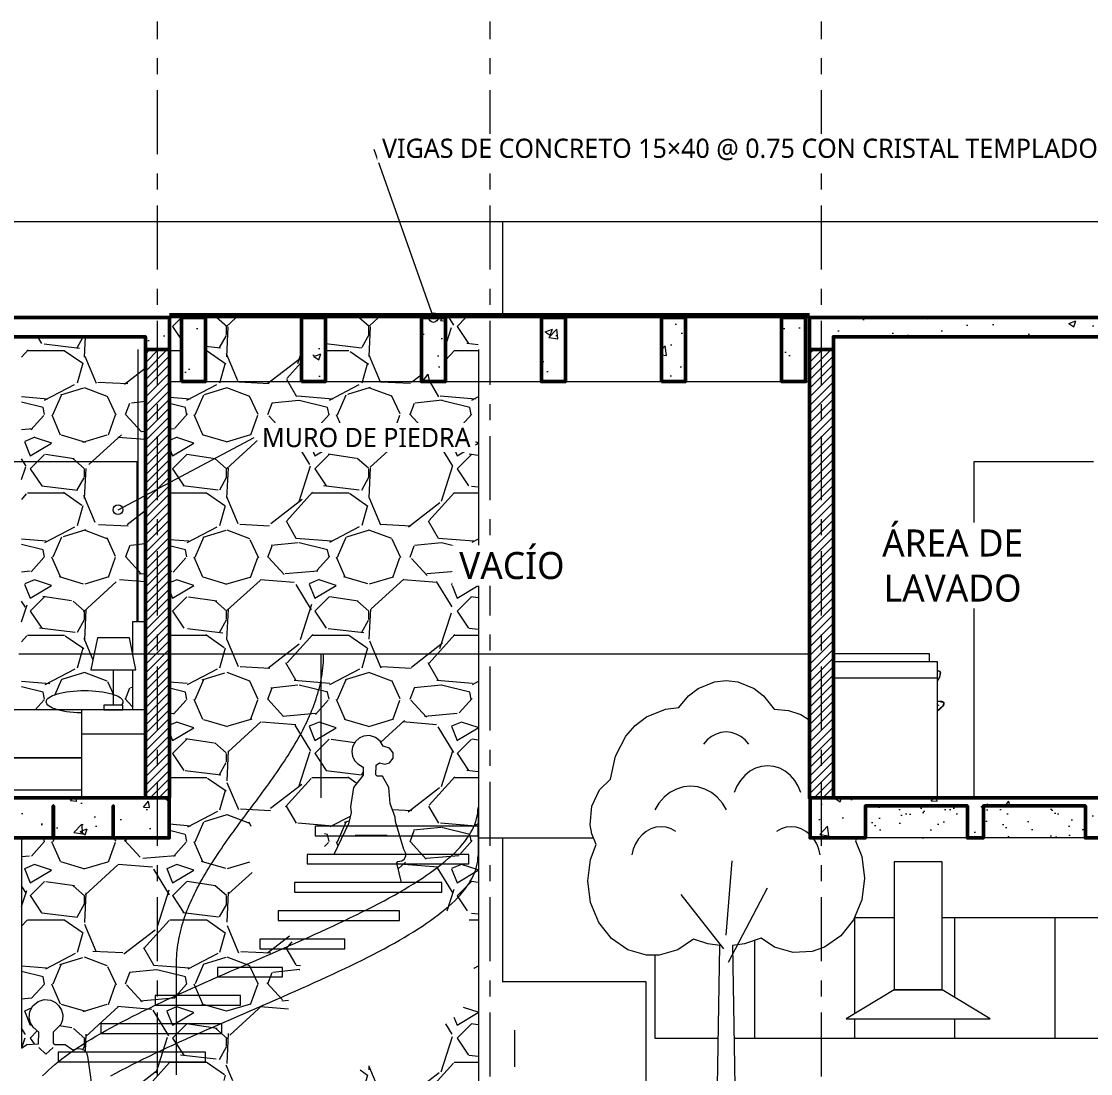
# Model space of a CAD drawing. Header units: metres. Extents: x 28.9 to 123.7, y -14.9 to 30.2.
# Drawn here: x 49.4 to 56.08, y -11.22 to -4.65 of the extents above; entities that cross this region are included whole.
import ezdxf

# ---------------------------------------------------------------- set-up
doc = ezdxf.new("R2010")
doc.units = ezdxf.units.M
doc.linetypes.add('EJE', pattern=[0.6, 0.4, -0.08, 0, -0.12])
for name, color, linetype, lineweight in [('003_EjesHorizontales', 8, 'EJE', 9), ('005_Escalera', 7, 'Continuous', 18), ('007_Textos', 7, 'Continuous', 18), ('012_Ventanas', 5, 'Continuous', 40), ('013_Cortes', 7, 'Continuous', 50), ('014_Achurados', 8, 'Continuous', 5), ('015_Proyeccion', 8, 'Continuous', 13), ('019_Entourage', 8, 'Continuous', 13), ('020_Barandales', 8, 'Continuous', 18), ('021_Muebles_Corte', 8, 'Continuous', 13)]:
    doc.layers.add(name, color=color, linetype=linetype, lineweight=lineweight)
doc.styles.add('OpenSans', font='OpenSans-Regular.ttf')

msp = doc.modelspace()

# ---------------------------------------------------------------- hatches: boundary and pattern name
at = {"layer": '014_Achurados'}
h = msp.add_hatch(dxfattribs=at)
h.set_pattern_fill('AR-CONC', scale=0.0025)
h.paths.add_polyline_path([(44.219, -6.7), (44.219, -6.5), (50.3208, -6.5), (50.3208, -6.7), (50.1708, -6.7), (50.1708, -6.62), (45.3714, -6.62), (45.3714, -6.7), (45.2214, -6.7), (45.2214, -6.62), (44.369, -6.62), (44.369, -6.7)])
h = msp.add_hatch(dxfattribs=at)
h.set_pattern_fill('GRAVEL', scale=0.035)
h.paths.add_polyline_path([(52.25, -6.5), (52.25, -11.65), (52.1486, -11.65), (52.1604, -11.5914), (52.1565, -11.5439), (52.1428, -11.5344), (52.121, -11.5485), (52.0828, -11.6015), (52.0602, -11.65), (51.998, -11.65), (51.9925, -11.557), (51.9759, -11.4778), (51.9607, -11.4461), (51.9446, -11.4415), (51.9241, -11.4778), (51.9075, -11.557), (51.899, -11.641), (51.8874, -11.6344), (51.8772, -11.6456), (51.8765, -11.65), (51.8423, -11.65), (51.8009, -11.5682), (51.7642, -11.5229), (51.7448, -11.5162), (51.7342, -11.5338), (51.7325, -11.5583), (51.7423, -11.6338), (51.7465, -11.65), (50.93, -11.65), (50.93, -11.88), (50.6293, -11.88), (50.7334, -11.7093), (50.8613, -11.5276), (51.3934, -11.2482), (51.5001, -11.2041), (51.6018, -11.16), (51.6979, -11.1158), (51.7877, -11.0717), (51.8705, -11.0276), (51.9458, -10.9835), (52.0129, -10.9394), (52.0714, -10.8953), (52.1209, -10.8511), (52.161, -10.807), (52.1915, -10.7629), (52.212, -10.7188), (52.2225, -10.6747), (52.2229, -10.3824), (52.1934, -10.3824), (52.1934, -10.2059), (52.0177, -10.2059), (52.0177, -10.0294), (51.7725, -10.0294), (51.7433, -9.9075), (51.7482, -9.8985), (51.7726, -9.8942), (51.7891, -9.8821), (51.7979, -9.8637), (51.7979, -9.8469), (51.7858, -9.8234), (51.7331, -9.6479), (51.7313, -9.6212), (51.7003, -9.5357), (51.6918, -9.4353), (51.6518, -9.3653), (51.6198, -9.3651), (51.6118, -9.3563), (51.6138, -9.2963), (51.6337, -9.2822), (51.667, -9.2903), (51.6975, -9.2809), (51.7193, -9.2515), (51.7195, -9.2196), (51.6975, -9.1897), (51.6575, -9.1778), (51.6389, -9.1467), (51.6091, -9.1222), (51.5718, -9.1108), (51.533, -9.1145), (51.5064, -9.127), (51.4843, -9.1471), (51.4662, -9.181), (51.4618, -9.21), (51.4662, -9.2396), (51.4788, -9.266), (51.4985, -9.2877), (51.5309, -9.3087), (51.5314, -9.3581), (51.4718, -9.4353), (51.4518, -9.5553), (51.4566, -9.5913), (51.4395, -9.6613), (51.3487, -9.8529), (51.2913, -9.8529), (51.2913, -9.6765), (50.824, -9.6765), (50.824, -9.9446), (50.9408, -10.121), (51.0443, -10.2975), (51.1224, -10.474), (51.1435, -10.5588), (51.1359, -10.5588), (51.1359, -10.7353), (51.0649, -10.7353), (51.0649, -10.9118), (50.9664, -10.9118), (50.9664, -11.0882), (50.8515, -11.0882), (50.8515, -11.2647), (50.4617, -11.2647), (50.4617, -11.4412), (50.031, -11.4412), (50.031, -11.6176), (49.9051, -11.6176), (49.9104, -11.5914), (49.9065, -11.5439), (49.8928, -11.5344), (49.871, -11.5485), (49.8451, -11.5844), (49.8411, -11.4332), (49.8495, -11.3925), (49.8095, -11.1125), (49.8022, -11.0917), (49.788, -11.076), (49.7686, -11.0667), (49.7472, -11.0656), (49.7182, -11.0745), (49.67, -11.04), (49.6058, -11.0399), (49.5959, -11.0326), (49.5956, -10.9634), (49.6425, -10.9147), (49.6529, -10.8858), (49.6545, -10.855), (49.6471, -10.8251), (49.6313, -10.7986), (49.6086, -10.7779), (49.5808, -10.7646), (49.5394, -10.7605), (49.5003, -10.7725), (49.4687, -10.7986), (49.4494, -10.8348), (49.4455, -10.875), (49.4531, -10.9054), (49.469, -10.9318), (49.5045, -10.9638), (49.5023, -11.0356), (49.43, -11.04), (49.398, -11.0629), (49.398, -9.751), (50.32, -9.751), (50.321, -9.7503), (50.321, -9.501), (50.3218, -9.5), (50.3218, -6.5), (50.395, -6.5), (50.395, -6.9), (50.396, -6.901), (50.546, -6.901), (50.5469, -6.9004), (50.547, -6.5), (51.145, -6.5), (51.145, -6.9), (51.146, -6.901), (51.296, -6.901), (51.2969, -6.9004), (51.297, -6.5), (51.895, -6.5), (51.895, -6.9), (51.896, -6.901), (52.046, -6.901), (52.0469, -6.9004), (52.047, -6.5)])
h = msp.add_hatch(dxfattribs=at)
h.set_pattern_fill('AR-CONC', scale=0.0025)
h.paths.add_polyline_path([(50.396, -6.9), (50.396, -6.5), (50.546, -6.5), (50.546, -6.9)])
h = msp.add_hatch(dxfattribs=at)
h.set_pattern_fill('AR-CONC', scale=0.0025)
h.paths.add_polyline_path([(51.146, -6.9), (51.146, -6.5), (51.296, -6.5), (51.296, -6.9)])
h = msp.add_hatch(dxfattribs=at)
h.set_pattern_fill('AR-CONC', scale=0.0025)
h.paths.add_polyline_path([(51.896, -6.5), (52.046, -6.5), (52.046, -6.9), (51.896, -6.9)])
h = msp.add_hatch(dxfattribs=at)
h.set_pattern_fill('AR-CONC', scale=0.0025)
h.paths.add_polyline_path([(52.646, -6.5), (52.796, -6.5), (52.796, -6.9), (52.646, -6.9)])
h = msp.add_hatch(dxfattribs=at)
h.set_pattern_fill('AR-CONC', scale=0.0025)
h.paths.add_polyline_path([(53.396, -6.9), (53.396, -6.5), (53.546, -6.5), (53.546, -6.9)])
h = msp.add_hatch(dxfattribs=at)
h.set_pattern_fill('AR-CONC', scale=0.0025)
h.paths.add_polyline_path([(54.146, -6.5), (54.296, -6.5), (54.296, -6.9), (54.146, -6.9)])
h = msp.add_hatch(dxfattribs=at)
h.set_pattern_fill('AR-CONC', scale=0.0025)
h.paths.add_polyline_path([(54.3208, -6.5), (61.8973, -6.5), (61.8973, -6.7), (61.7473, -6.7), (61.7473, -6.62), (57.8973, -6.62), (57.8973, -6.7), (57.7473, -6.7), (57.7473, -6.62), (56.2956, -6.62), (56.2956, -6.7), (56.1453, -6.7), (56.1453, -6.62), (54.4706, -6.62), (54.4706, -6.7), (54.3208, -6.7)])
h = msp.add_hatch(dxfattribs=at)
h.set_pattern_fill('GRAVEL', scale=0.035)
h.paths.add_polyline_path([(49.398, -6.621), (50.1698, -6.621), (50.1698, -8.4), (50.091, -8.4), (50.091, -8.6), (50.071, -8.5), (49.871, -8.5), (49.831, -8.7), (50.091, -8.7), (50.091, -8.95), (50.031, -8.95), (50.031, -8.92), (50.0209, -8.92), (50.0264, -8.9137), (50.0298, -8.9069), (50.031, -8.9), (50.0298, -8.8931), (50.0264, -8.8863), (50.0207, -8.8797), (50.0127, -8.8732), (50.0027, -8.867), (49.9906, -8.8611), (49.9765, -8.8556), (49.9607, -8.8505), (49.9243, -8.8418), (49.9041, -8.8383), (49.8607, -8.833), (49.8145, -8.8303), (49.791, -8.83), (49.7675, -8.8303), (49.7213, -8.833), (49.6992, -8.8353), (49.6577, -8.8418), (49.6213, -8.8505), (49.6055, -8.8556), (49.5914, -8.8611), (49.5793, -8.867), (49.5693, -8.8732), (49.5613, -8.8797), (49.5556, -8.8863), (49.5522, -8.8931), (49.551, -8.9), (49.5522, -8.9069), (49.5556, -8.9137), (49.5613, -8.9203), (49.5693, -8.9268), (49.5793, -8.933), (49.5914, -8.9389), (49.6055, -8.9444), (49.6232, -8.95), (49.398, -8.95)])
h = msp.add_hatch(dxfattribs=at)
h.set_pattern_fill('ANSI31', scale=0.012)
h.paths.add_polyline_path([(50.3208, -9.5), (50.1708, -9.5), (50.1708, -6.7), (50.3208, -6.7)])
h = msp.add_hatch(dxfattribs=at)
h.set_pattern_fill('ANSI31', scale=0.012)
h.paths.add_polyline_path([(54.4706, -9.5), (54.3208, -9.5), (54.3208, -6.7), (54.4706, -6.7)])
h = msp.add_hatch(dxfattribs=at)
h.set_pattern_fill('GRAVEL', scale=0.035)
h.paths.add_polyline_path([(49.398, -9.45), (49.771, -9.45), (49.771, -9.499), (49.398, -9.499)])
h = msp.add_hatch(dxfattribs=at)
h.set_pattern_fill('AR-CONC', scale=0.0025)
h.paths.add_polyline_path([(46.1299, -9.75), (46.1299, -9.55), (45.5714, -9.55), (45.5714, -9.75), (45.0214, -9.75), (45.0214, -9.55), (44.5693, -9.55), (44.5693, -9.75), (44.225, -9.75), (44.225, -9.5), (50.32, -9.5), (50.32, -9.75), (49.9708, -9.75), (49.9708, -9.55), (49.9698, -9.55), (49.9698, -9.75), (49.5968, -9.75), (49.5968, -9.55), (49.5958, -9.55), (49.5958, -9.75), (49.0458, -9.75), (49.0458, -9.55), (48.0958, -9.55), (48.0958, -9.75), (47.4458, -9.75), (47.4458, -9.55), (46.8873, -9.55), (46.8873, -9.75), (46.7873, -9.75), (46.7873, -9.55), (46.2299, -9.55), (46.2299, -9.75)])
h = msp.add_hatch(dxfattribs=at)
h.set_pattern_fill('AR-CONC', scale=0.0025)
h.paths.add_polyline_path([(55.3079, -9.75), (55.3079, -9.55), (54.6706, -9.55), (54.6706, -9.75), (54.325, -9.75), (54.325, -9.5), (63.895, -9.5), (63.895, -9.75), (63.5458, -9.75), (63.5458, -9.55), (62.8716, -9.55), (62.8716, -9.75), (62.7716, -9.75), (62.7716, -9.55), (62.0973, -9.55), (62.0973, -9.75), (61.5473, -9.75), (61.5473, -9.55), (60.9367, -9.55), (60.9367, -9.75), (60.8367, -9.75), (60.8367, -9.55), (60.2271, -9.55), (60.2271, -9.75), (60.1271, -9.75), (60.1271, -9.55), (59.5175, -9.55), (59.5175, -9.75), (59.4175, -9.75), (59.4175, -9.55), (58.8079, -9.55), (58.8079, -9.75), (58.7079, -9.75), (58.7079, -9.55), (58.0973, -9.55), (58.0973, -9.75), (57.5473, -9.75), (57.5473, -9.55), (56.5956, -9.55), (56.5956, -9.75), (56.0453, -9.75), (56.0453, -9.55), (55.4079, -9.55), (55.4079, -9.75)])
h = msp.add_hatch(dxfattribs=at)
h.set_pattern_fill('AR-SAND', scale=0.004)
h.paths.add_polyline_path([(54.6716, -9.75), (54.6716, -9.55), (55.3079, -9.55), (55.3079, -9.75)])
h = msp.add_hatch(dxfattribs=at)
h.set_pattern_fill('AR-SAND', scale=0.004)
h.paths.add_polyline_path([(55.4079, -9.75), (55.4079, -9.55), (56.0443, -9.55), (56.0443, -9.75)])

# ---------------------------------------------------------------- linework, layer by layer
at = {"layer": '003_EjesHorizontales'}
for p, q in [((50.246, -13.4), (50.246, -4.65)), ((52.325, -13.4), (52.325, -4.65)), ((54.396, -13.4), (54.396, -4.65))]:
    msp.add_line(p, q, dxfattribs=at)
at = {"layer": '005_Escalera'}
msp.add_line((52.25, -9.56), (52.25, -9.86), dxfattribs=at)
for points in [[(49.5288, -11.2365), (49.5462, -11.2188), (49.5647, -11.2012), (49.5842, -11.1835), (49.6047, -11.1659), (49.6262, -11.1482), (49.6487, -11.1306), (49.6722, -11.1129), (49.6965, -11.0953), (49.7218, -11.0776), (49.7481, -11.06), (49.7751, -11.0424), (49.8031, -11.0247), (49.8319, -11.0071), (49.8615, -10.9894), (49.8918, -10.9718), (49.923, -10.9541), (49.9548, -10.9365), (49.9874, -10.9188), (50.0207, -10.9012), (50.0546, -10.8835), (50.0891, -10.8659), (50.1243, -10.8482), (50.16, -10.8306), (50.1963, -10.8129), (50.233, -10.7953), (50.2703, -10.7776), (50.308, -10.76), (50.3461, -10.7424), (50.3847, -10.7247), (50.4235, -10.7071), (50.4627, -10.6894), (50.5022, -10.6718), (50.542, -10.6541), (50.582, -10.6365), (50.6222, -10.6188), (50.6626, -10.6012), (50.7031, -10.5835), (50.7436, -10.5659), (50.7843, -10.5482), (50.825, -10.5306), (50.8657, -10.5129), (50.9064, -10.4953), (50.9469, -10.4776), (50.9874, -10.46), (51.0278, -10.4424), (51.068, -10.4247), (51.108, -10.4071), (51.1478, -10.3894), (51.1873, -10.3718), (51.2265, -10.3541), (51.2653, -10.3365), (51.3039, -10.3188), (51.342, -10.3012), (51.3797, -10.2835), (51.417, -10.2659), (51.4537, -10.2482), (51.49, -10.2306), (51.5257, -10.2129), (51.5609, -10.1953), (51.5954, -10.1776), (51.6293, -10.16), (51.6626, -10.1424), (51.6952, -10.1247), (51.727, -10.1071), (51.7582, -10.0894), (51.7885, -10.0718), (51.8181, -10.0541), (51.8469, -10.0365), (51.8749, -10.0188), (51.9019, -10.0012), (51.9282, -9.9835), (51.9535, -9.9659), (51.9778, -9.9482), (52.0013, -9.9306), (52.0238, -9.9129), (52.0453, -9.8953), (52.0658, -9.8776), (52.0853, -9.86), (52.1038, -9.8424), (52.1212, -9.8247), (52.1376, -9.8071), (52.1529, -9.7894), (52.1671, -9.7718), (52.1803, -9.7541), (52.1923, -9.7365), (52.2032, -9.7188), (52.213, -9.7012), (52.2216, -9.6835), (52.2291, -9.6659), (52.2355, -9.6482), (52.2407, -9.6306), (52.2448, -9.6129), (52.2477, -9.5953), (52.2494, -9.5776), (52.25, -9.56)], [(49.9548, -11.2365), (49.9874, -11.2188), (50.0207, -11.2012), (50.0546, -11.1835), (50.0891, -11.1659), (50.1243, -11.1482), (50.16, -11.1306), (50.1963, -11.1129), (50.233, -11.0953), (50.2703, -11.0776), (50.308, -11.06), (50.3461, -11.0424), (50.3847, -11.0247), (50.4235, -11.0071), (50.4627, -10.9894), (50.5022, -10.9718), (50.542, -10.9541), (50.582, -10.9365), (50.6222, -10.9188), (50.6626, -10.9012), (50.7031, -10.8835), (50.7436, -10.8659), (50.7843, -10.8482), (50.825, -10.8306), (50.8657, -10.8129), (50.9064, -10.7953), (50.9469, -10.7776), (50.9874, -10.76), (51.0278, -10.7424), (51.068, -10.7247), (51.108, -10.7071), (51.1478, -10.6894), (51.1873, -10.6718), (51.2265, -10.6541), (51.2653, -10.6365), (51.3039, -10.6188), (51.342, -10.6012), (51.3797, -10.5835), (51.417, -10.5659), (51.4537, -10.5482), (51.49, -10.5306), (51.5257, -10.5129), (51.5609, -10.4953), (51.5954, -10.4776), (51.6293, -10.46), (51.6626, -10.4424), (51.6952, -10.4247), (51.727, -10.4071), (51.7582, -10.3894), (51.7885, -10.3718), (51.8181, -10.3541), (51.8469, -10.3365), (51.8749, -10.3188), (51.9019, -10.3012), (51.9282, -10.2835), (51.9535, -10.2659), (51.9778, -10.2482), (52.0013, -10.2306), (52.0238, -10.2129), (52.0453, -10.1953), (52.0658, -10.1776), (52.0853, -10.16), (52.1038, -10.1424), (52.1212, -10.1247), (52.1376, -10.1071), (52.1529, -10.0894), (52.1671, -10.0718), (52.1803, -10.0541), (52.1923, -10.0365), (52.2032, -10.0188), (52.213, -10.0012), (52.2216, -9.9835), (52.2291, -9.9659), (52.2355, -9.9482), (52.2407, -9.9306), (52.2448, -9.9129), (52.2477, -9.8953), (52.2494, -9.8776), (52.25, -9.86)]]:
    msp.add_lwpolyline(points, dxfattribs=at)
for points in [[(51.2328, -9.7365), (52.25, -9.7365), (52.25, -9.6765), (51.2328, -9.6765)], [(51.1825, -9.9129), (52.1923, -9.9129), (52.1923, -9.8529), (51.1825, -9.8529)], [(51.1033, -10.0894), (52.0238, -10.0894), (52.0238, -10.0294), (51.1033, -10.0294)], [(51.0016, -10.2659), (51.7582, -10.2659), (51.7582, -10.2059), (51.0016, -10.2059)], [(50.8855, -10.4424), (51.417, -10.4424), (51.417, -10.3824), (50.8855, -10.3824)], [(50.6222, -10.6188), (51.0278, -10.6188), (51.0278, -10.5588), (50.6222, -10.5588)], [(50.233, -10.7953), (50.7645, -10.7953), (50.7645, -10.7353), (50.233, -10.7353)], [(49.8918, -10.9718), (50.6484, -10.9718), (50.6484, -10.9118), (49.8918, -10.9118)], [(49.6262, -11.1482), (50.5467, -11.1482), (50.5467, -11.0882), (49.6262, -11.0882)]]:
    msp.add_lwpolyline(points, close=True, dxfattribs=at)
at = {"layer": '007_Textos'}
for points in [[(51.971, -6.5), (51.6, -5.45)], [(50, -7.7), (50.85, -7.25)]]:
    msp.add_lwpolyline(points, dxfattribs=at)
for centre in [(51.971, -6.5), (50, -7.7)]:
    msp.add_circle(centre, 0.03, dxfattribs=at)
at = {"layer": '012_Ventanas'}
for p, q in [((50.321, -6.48), (54.321, -6.48)), ((50.321, -6.495), (54.321, -6.495))]:
    msp.add_line(p, q, dxfattribs=at)
at = {"layer": '013_Cortes'}
for points in [[(44.219, -6.7), (44.219, -6.5), (50.3208, -6.5), (50.3208, -6.7), (50.1708, -6.7), (50.1708, -6.62), (45.3714, -6.62), (45.3714, -6.7), (45.2214, -6.7), (45.2214, -6.62), (44.369, -6.62), (44.369, -6.7), (44.219, -6.7)], [(50.396, -6.9), (50.396, -6.5), (50.546, -6.5), (50.546, -6.9), (50.396, -6.9)], [(51.146, -6.9), (51.146, -6.5), (51.296, -6.5), (51.296, -6.9), (51.146, -6.9)], [(51.896, -6.5), (52.046, -6.5), (52.046, -6.9), (51.896, -6.9), (51.896, -6.5)], [(52.646, -6.5), (52.796, -6.5), (52.796, -6.9), (52.646, -6.9), (52.646, -6.5)], [(53.396, -6.9), (53.396, -6.5), (53.546, -6.5), (53.546, -6.9), (53.396, -6.9)], [(54.146, -6.5), (54.296, -6.5), (54.296, -6.9), (54.146, -6.9), (54.146, -6.5)], [(54.3208, -6.5), (61.8973, -6.5), (61.8973, -6.7), (61.7473, -6.7), (61.7473, -6.62), (57.8973, -6.62), (57.8973, -6.7), (57.7473, -6.7), (57.7473, -6.62), (56.2956, -6.62), (56.2956, -6.7), (56.1453, -6.7), (56.1453, -6.62), (54.4706, -6.62), (54.4706, -6.7), (54.3208, -6.7), (54.3208, -6.5)], [(50.3208, -9.5), (50.1708, -9.5), (50.1708, -6.7), (50.3208, -6.7), (50.3208, -9.5)], [(54.4706, -9.5), (54.3208, -9.5), (54.3208, -6.7), (54.4706, -6.7), (54.4706, -9.5)]]:
    msp.add_lwpolyline(points, close=True, dxfattribs=at)
for points in [[(44.225, -9.5), (50.32, -9.5), (50.32, -9.75), (49.9708, -9.75), (49.9708, -9.55), (49.9698, -9.55), (49.9698, -9.75), (49.5968, -9.75), (49.5968, -9.55), (49.5958, -9.55), (49.5958, -9.75), (49.0458, -9.75)], [(56.5956, -9.75), (56.0453, -9.75), (56.0453, -9.55), (55.4079, -9.55), (55.4079, -9.75), (55.3079, -9.75), (55.3079, -9.75), (55.3079, -9.55), (54.6706, -9.55), (54.6706, -9.75), (54.325, -9.75), (54.325, -9.5), (63.895, -9.5)]]:
    msp.add_lwpolyline(points, dxfattribs=at)
at = {"layer": '013_Cortes', "lineweight": 18}
for points in [[(54.6716, -9.75), (54.6716, -9.55), (55.3079, -9.55), (55.3079, -9.75), (54.6716, -9.75)], [(55.4079, -9.75), (55.4079, -9.55), (56.0443, -9.55), (56.0443, -9.75), (55.4079, -9.75)]]:
    msp.add_lwpolyline(points, close=True, dxfattribs=at)
at = {"layer": '015_Proyeccion'}
for p, q in [((45.375, -5.9), (52.405, -5.9)), ((52.405, -5.9), (56.15, -5.9)), ((52.405, -6.5), (52.405, -5.9)), ((50.395, -6.5), (50.3218, -6.5)), ((51.145, -6.5), (50.547, -6.5)), ((51.895, -6.5), (51.297, -6.5)), ((52.405, -6.5), (52.047, -6.5)), ((52.645, -6.5), (52.405, -6.5)), ((53.395, -6.5), (52.797, -6.5)), ((54.145, -6.5), (53.547, -6.5)), ((54.3198, -6.5), (54.297, -6.5)), ((50.125, -8.4), (50.125, -6.7)), ((50.325, -6.9), (50.325, -6.7)), ((52.255, -6.9), (52.255, -6.7)), ((54.475, -8.6), (54.475, -6.7)), ((50.3218, -6.9), (50.325, -6.9)), ((50.325, -6.9), (50.395, -6.9)), ((50.325, -9.75), (50.325, -6.9)), ((50.547, -6.9), (51.145, -6.9)), ((51.297, -6.9), (51.895, -6.9)), ((52.047, -6.9), (52.255, -6.9)), ((52.255, -6.9), (52.645, -6.9)), ((52.255, -9.75), (52.255, -6.9)), ((52.797, -6.9), (53.395, -6.9)), ((53.547, -6.9), (54.145, -6.9)), ((54.297, -6.9), (54.3198, -6.9)), ((49.275, -7.4), (50.12, -7.4)), ((50.12, -8.4), (50.12, -7.4)), ((55.35, -9.499), (55.35, -7.4)), ((55.35, -7.4), (56.095, -7.4)), ((49.4, -11.0615), (49.4, -9.751)), ((52.255, -11.65), (52.255, -9.75)), ((52.255, -9.75), (52.405, -9.75)), ((52.405, -10.65), (52.405, -9.75)), ((52.405, -9.75), (52.9712, -9.75))]:
    msp.add_line(p, q, dxfattribs=at)
at = {"layer": '019_Entourage'}
for p, q in [((55.121, -8.9234), (55.1308, -8.9187)), ((51.6818, -9.7353), (51.4818, -9.7353)), ((53.8, -10.3577), (53.837, -9.8923)), ((53.8148, -10.5269), (54.0587, -10.0615)), ((53.7852, -10.4423), (53.5191, -10.1038))]:
    msp.add_line(p, q, dxfattribs=at)
for points in [[(55.121, -8.7065), (55.1241, -8.7055), (55.1374, -8.7126), (55.1323, -8.7461), (55.121, -8.7672)], [(55.121, -8.706), (55.1241, -8.7055), (55.1301, -8.706), (55.1346, -8.7084), (55.1374, -8.7126), (55.1386, -8.7185), (55.1381, -8.7261), (55.1361, -8.7354), (55.1323, -8.7461), (55.127, -8.7583), (55.121, -8.7702)], [(53.7335, -12.05), (53.7612, -10.4232), (53.6846, -10.4124), (53.5953, -10.3827), (53.4973, -10.4492), (53.3816, -10.4824), (53.3019, -10.4824), (53.1862, -10.4492), (53.0838, -10.379), (53.0037, -10.2778), (52.9527, -10.1543), (52.9352, -10.0192), (52.9527, -9.8841), (52.9876, -9.7915), (52.9611, -9.7244), (52.9512, -9.6675), (52.9611, -9.5525), (53.0087, -9.4506), (53.0775, -9.3836), (53.1083, -9.2391), (53.173, -9.1156), (53.2324, -9.0476), (53.3023, -8.9941), (53.4207, -8.9456), (53.5049, -8.9362), (53.5656, -8.863), (53.6258, -8.8169), (53.7279, -8.7751), (53.8, -8.7669), (53.8721, -8.7751), (53.9742, -8.8169), (54.0344, -8.863), (54.1009, -8.9451), (54.1897, -8.9536), (54.266, -8.98), (54.3198, -9.0129)], [(55.121, -8.8967), (55.129, -8.8959), (55.1383, -8.8958), (55.1461, -8.8967), (55.1522, -8.8984), (55.1567, -8.9011), (55.1595, -8.9047), (55.1606, -8.909), (55.1599, -8.9142), (55.1575, -8.9202), (55.1534, -8.9268), (55.1476, -8.9341), (55.1402, -8.9419), (55.1312, -8.9502), (55.121, -8.9588)], [(55.121, -8.8974), (55.129, -8.8959), (55.1595, -8.9047), (55.1534, -8.9268), (55.121, -8.9569)], [(51.7725, -10.0294), (51.7433, -9.9075), (51.7482, -9.8985), (51.7726, -9.8942), (51.7891, -9.8821), (51.7979, -9.8637), (51.7979, -9.8469), (51.7858, -9.8234), (51.7331, -9.6479), (51.7313, -9.6212), (51.7003, -9.5357), (51.6918, -9.4353), (51.6518, -9.3653), (51.6198, -9.3651), (51.6118, -9.3563), (51.6138, -9.2963), (51.6337, -9.2822), (51.667, -9.2903), (51.6975, -9.2809), (51.7193, -9.2515), (51.7195, -9.2196), (51.6975, -9.1897), (51.6575, -9.1778), (51.6389, -9.1467), (51.6091, -9.1222), (51.5718, -9.1108), (51.533, -9.1145), (51.5064, -9.127), (51.4843, -9.1471), (51.4662, -9.181), (51.4618, -9.21), (51.4662, -9.2396), (51.4788, -9.266), (51.4985, -9.2877), (51.5309, -9.3087), (51.5314, -9.3581), (51.4718, -9.4353), (51.4518, -9.5553), (51.4566, -9.5913), (51.4395, -9.6613), (51.3487, -9.8529)], [(53.9416, -9.164), (53.9188, -9.138), (53.8924, -9.1168), (53.8632, -9.1012), (53.8321, -9.0917), (53.8, -9.0885), (53.7679, -9.0917), (53.7368, -9.1012), (53.7076, -9.1168), (53.6812, -9.138), (53.6584, -9.164)], [(54.2671, -9.467), (54.2507, -9.4269), (54.2286, -9.3907), (54.2012, -9.3594), (54.1696, -9.334), (54.1345, -9.3153), (54.0972, -9.3039), (54.0587, -9.3), (54.0202, -9.3039), (53.9829, -9.3153), (53.9478, -9.334), (53.9162, -9.3594), (53.8888, -9.3907), (53.8667, -9.4269), (53.8503, -9.467)], [(53.8023, -9.575), (53.7764, -9.5327), (53.7445, -9.4962), (53.7076, -9.4666), (53.6667, -9.4448), (53.6232, -9.4314), (53.5783, -9.4269), (53.5333, -9.4314), (53.4898, -9.4448), (53.4489, -9.4666), (53.412, -9.4962), (53.3801, -9.5327), (53.3542, -9.575)], [(53.4859, -9.7091), (53.4567, -9.6935), (53.4256, -9.684), (53.3935, -9.6808), (53.3614, -9.684), (53.3303, -9.6935), (53.3011, -9.7091), (53.2747, -9.7303), (53.2519, -9.7563), (53.2335, -9.7865), (53.2198, -9.82), (53.2115, -9.8556)], [(54.324, -9.7292), (54.2989, -9.7091), (54.2697, -9.6935), (54.2386, -9.684), (54.2065, -9.6808), (54.1744, -9.684), (54.1433, -9.6935), (54.1141, -9.7091)], [(54.616, -9.751), (54.609, -9.768), (54.6473, -9.8672), (54.6648, -10.0023), (54.6473, -10.1374), (54.5963, -10.2609), (54.5162, -10.3621), (54.4138, -10.4323), (54.3376, -10.4588), (54.2184, -10.4655), (54.1027, -10.4323), (54.0182, -10.3772), (53.9154, -10.4124), (53.8388, -10.4232)], [(54.3885, -9.8556), (54.3802, -9.82), (54.3665, -9.7865), (54.3481, -9.7563), (54.3434, -9.751)], [(53.8388, -10.4232), (53.8665, -12.05)], [(49.3968, -11.0638), (49.43, -11.04), (49.5023, -11.0356), (49.5045, -10.9638), (49.469, -10.9318), (49.4531, -10.9054), (49.4455, -10.875), (49.4494, -10.8348), (49.4687, -10.7986), (49.5003, -10.7725), (49.5394, -10.7605), (49.5808, -10.7646), (49.6086, -10.7779), (49.6313, -10.7986), (49.6471, -10.8251), (49.6545, -10.855), (49.6529, -10.8858), (49.6425, -10.9147), (49.5956, -10.9634), (49.5959, -11.0326), (49.6058, -11.0399), (49.67, -11.04), (49.7182, -11.0745), (49.7472, -11.0656), (49.7686, -11.0667), (49.788, -11.076), (49.8022, -11.0917), (49.8095, -11.1125), (49.8495, -11.3925)], [(49.505, -11.06), (49.55, -11.1), (49.595, -11.06)]]:
    msp.add_lwpolyline(points, dxfattribs=at)
at = {"layer": '020_Barandales'}
for p, q in [((49.38, -8.6), (51.27, -8.6)), ((50.3218, -8.6), (54.3198, -8.6)), ((51.27, -9.5), (51.27, -8.6))]:
    msp.add_line(p, q, dxfattribs=at)
msp.add_lwpolyline([(50.365, -11.2294), (50.365, -11.2118), (50.365, -11.1941), (50.365, -11.1765), (50.365, -11.1588), (50.365, -11.1412), (50.365, -11.1235), (50.365, -11.1059), (50.365, -11.0882), (50.365, -11.0706), (50.365, -11.0529), (50.365, -11.0353), (50.365, -11.0176), (50.365, -11), (50.365, -10.9824), (50.365, -10.9647), (50.365, -10.9471), (50.365, -10.9294), (50.365, -10.9118), (50.365, -10.8941), (50.365, -10.8765), (50.365, -10.8588), (50.365, -10.8412), (50.365, -10.8235), (50.365, -10.8059), (50.365, -10.7882), (50.365, -10.7706), (50.365, -10.7529), (50.365, -10.7353), (50.365, -10.7176), (50.365, -10.7), (50.365, -10.6824), (50.365, -10.6647), (50.365, -10.6471), (50.365, -10.6294), (50.365, -10.6118), (50.365, -10.5941), (50.365, -10.5765), (50.365, -10.5588), (50.365, -10.5412), (50.3652, -10.5235), (50.3658, -10.5059), (50.3667, -10.4882), (50.368, -10.4706), (50.3697, -10.4529), (50.3717, -10.4353), (50.3742, -10.4176), (50.377, -10.4), (50.3801, -10.3824), (50.3836, -10.3647), (50.3875, -10.3471), (50.3918, -10.3294), (50.3963, -10.3118), (50.4013, -10.2941), (50.4066, -10.2765), (50.4122, -10.2588), (50.4182, -10.2412), (50.4245, -10.2235), (50.4311, -10.2059), (50.438, -10.1882), (50.4453, -10.1706), (50.4529, -10.1529), (50.4607, -10.1353), (50.4689, -10.1176), (50.4774, -10.1), (50.4861, -10.0824), (50.4951, -10.0647), (50.5044, -10.0471), (50.514, -10.0294), (50.5238, -10.0118), (50.5338, -9.9941), (50.5441, -9.9765), (50.5546, -9.9588), (50.5654, -9.9412), (50.5763, -9.9235), (50.5875, -9.9059), (50.5988, -9.8882), (50.6103, -9.8706), (50.622, -9.8529), (50.6339, -9.8353), (50.6459, -9.8176), (50.6581, -9.8), (50.6704, -9.7824), (50.6829, -9.7647), (50.6954, -9.7471), (50.7081, -9.7294), (50.7208, -9.7118), (50.7336, -9.6941), (50.7466, -9.6765), (50.7595, -9.6588), (50.7726, -9.6412), (50.7856, -9.6235), (50.7987, -9.6059), (50.8119, -9.5882), (50.825, -9.5706), (50.8381, -9.5529), (50.8513, -9.5353), (50.8644, -9.5176), (50.8774, -9.5), (50.8905, -9.4824), (50.9034, -9.4647), (50.9164, -9.4471), (50.9292, -9.4294), (50.9419, -9.4118), (50.9546, -9.3941), (50.9671, -9.3765), (50.9796, -9.3588), (50.9919, -9.3412), (51.0041, -9.3235), (51.0161, -9.3059), (51.028, -9.2882), (51.0397, -9.2706), (51.0512, -9.2529), (51.0625, -9.2353), (51.0737, -9.2176), (51.0846, -9.2), (51.0954, -9.1824), (51.1059, -9.1647), (51.1162, -9.1471), (51.1262, -9.1294), (51.136, -9.1118), (51.1456, -9.0941), (51.1549, -9.0765), (51.1639, -9.0588), (51.1726, -9.0412), (51.1811, -9.0235), (51.1893, -9.0059), (51.1971, -8.9882), (51.2047, -8.9706), (51.212, -8.9529), (51.2189, -8.9353), (51.2255, -8.9176), (51.2318, -8.9), (51.2378, -8.8824), (51.2434, -8.8647), (51.2487, -8.8471), (51.2537, -8.8294), (51.2582, -8.8118), (51.2625, -8.7941), (51.2664, -8.7765), (51.2699, -8.7588), (51.273, -8.7412), (51.2758, -8.7235), (51.2783, -8.7059), (51.2803, -8.6882), (51.282, -8.6706), (51.2833, -8.6529), (51.2842, -8.6353), (51.2848, -8.6176), (51.285, -8.6)], dxfattribs=at)
at = {"layer": '021_Muebles_Corte'}
for p, q in [((49.971, -8.92), (49.971, -8.7)), ((49.971, -8.8538), (49.971, -8.7)), ((50.091, -8.7), (50.091, -8.95)), ((54.4716, -8.75), (55.121, -8.75)), ((49.771, -9.1), (50.1698, -9.1)), ((54.85, -10.25), (54.6008, -10.25)), ((54.605, -10.847), (54.605, -10.25)), ((55.23, -10.748), (55.23, -10.25)), ((55.855, -11), (55.855, -10.25)), ((53.98, -11), (53.98, -10.3902)), ((54.605, -11), (54.605, -10.88)), ((55.23, -11), (55.23, -10.88)), ((52.48, -11.18), (52.48, -10.95)), ((53.8487, -11), (57.105, -11))]:
    msp.add_line(p, q, dxfattribs=at)
for points in [[(50.1698, -8.4), (50.091, -8.4), (50.091, -8.6)], [(49.831, -8.7), (50.111, -8.7), (50.071, -8.5), (49.871, -8.5), (49.831, -8.7)], [(55.071, -8.65), (55.071, -8.6), (54.4716, -8.6)], [(55.121, -9.499), (55.121, -8.65), (54.4716, -8.65)], [(49.771, -8.9697), (49.7675, -8.9697), (49.7442, -8.9687), (49.7213, -8.967), (49.6992, -8.9647), (49.6779, -8.9617), (49.6577, -8.9582), (49.6387, -8.9541), (49.6213, -8.9495), (49.6055, -8.9444), (49.5914, -8.9389), (49.5793, -8.933), (49.5693, -8.9268), (49.5613, -8.9203), (49.5556, -8.9137), (49.5522, -8.9069), (49.551, -8.9), (49.5522, -8.8931), (49.5556, -8.8863), (49.5613, -8.8797), (49.5693, -8.8732), (49.5793, -8.867), (49.5914, -8.8611), (49.6055, -8.8556), (49.6213, -8.8505), (49.6387, -8.8459), (49.6577, -8.8418), (49.6779, -8.8383), (49.6992, -8.8353), (49.7213, -8.833), (49.7442, -8.8313), (49.7675, -8.8303), (49.791, -8.83), (49.8145, -8.8303), (49.8378, -8.8313), (49.8607, -8.833), (49.8828, -8.8353), (49.9041, -8.8383), (49.9243, -8.8418), (49.9433, -8.8459), (49.9607, -8.8505), (49.9765, -8.8556), (49.9906, -8.8611), (50.0027, -8.867), (50.0127, -8.8732), (50.0207, -8.8797), (50.0264, -8.8863), (50.0298, -8.8931), (50.031, -8.9)], [(49.771, -8.95), (48.151, -8.95), (48.151, -9.25), (49.771, -9.25)], [(50.1698, -8.95), (49.771, -8.95), (49.771, -9.499)], [(50.031, -8.95), (50.031, -8.92), (49.911, -8.92), (49.911, -8.95), (50.031, -8.95)], [(50.031, -8.9), (50.0298, -8.9069), (50.0264, -8.9137), (50.0209, -8.92)], [(49.771, -9.25), (48.151, -9.25), (48.151, -9.45), (49.771, -9.45)], [(55.15, -10.7), (55.15, -9.9), (54.85, -9.9), (54.85, -10.7), (55.15, -10.7)], [(57.105, -11), (57.105, -10.25), (55.15, -10.25)], [(53.355, -10.4824), (53.355, -11), (53.7513, -11)], [(53.3, -11.88), (53.3, -10.65), (52.4, -10.65)], [(54.55, -10.88), (55.45, -10.88), (55.15, -10.7), (54.85, -10.7), (54.55, -10.88)]]:
    msp.add_lwpolyline(points, dxfattribs=at)

# ---------------------------------------------------------------- next in the draw order: texts
at = {"layer": '007_Textos', "style": 'OpenSans', "bg_fill": 3, "box_fill_scale": 1.25, "bg_fill_color": 0, "bg_fill_transparency": 0}
for s, insert, char_height, attachment_point in [('VIGAS DE CONCRETO 15×40 @ 0.75 CON CRISTAL TEMPLADO', (51.65, -5.45), 0.12, 4), ('MURO DE PIEDRA', (50.9, -7.25), 0.12, 4), ('ÁREA DE \\PLAVADO', (55.2155, -8.05), 0.169, 5), ('VACÍO', (52.4611, -8.05), 0.169, 5)]:
    msp.add_mtext(s, dxfattribs=dict(at, insert=insert, char_height=char_height, attachment_point=attachment_point))

doc.saveas('drawing.dxf')
